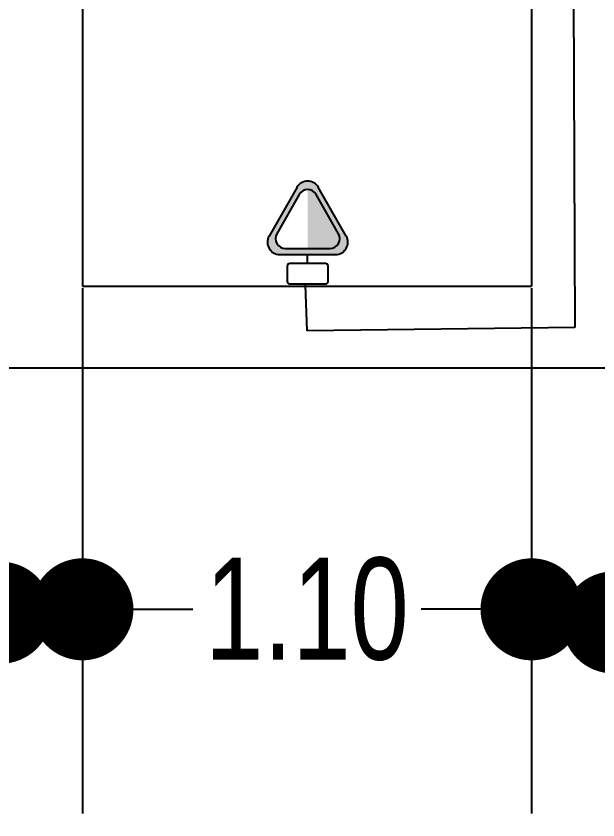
# Model space of a CAD drawing. Header units: metres. Extents: x 2442 to 5008, y 1070 to 2228.
# Drawn here: x 2506.154 to 2507.579, y 1090.512 to 1092.481 of the extents above; entities that cross this region are included whole.
import ezdxf

# ---------------------------------------------------------------- set-up
doc = ezdxf.new("R2010")
doc.units = ezdxf.units.M
doc.layers.get('Defpoints').update_dxf_attribs({"color": 130})
for name, color, linetype in [('ARQ_PAREDES', 6, 'Continuous'), ('ARQ_TOMADAS', 30, 'Continuous'), ('TOMADAS 220V RESIDENCIAL', 130, 'Continuous')]:
    doc.layers.add(name, color=color, linetype=linetype)
doc.styles.add('Luciene 01', font='swisscl.ttf')
doc.dimstyles.new('LP 50', dxfattribs={"dimscale": 0.5, "dimtxt": 0.5, "dimasz": 0.5, "dimexe": 1, "dimexo": 0.01, "dimgap": 0.05, "dimtad": 0, "dimzin": 0, "dimdsep": 46, "dimtxsty": 'Luciene 01', "dimblk": 'DOT', "dimcen": 1, "dimclrd": 256, "dimclre": 256, "dimclrt": 256, "dimadec": 0, "dimazin": 0, "dimtfac": 1, "dimtofl": 0, "dimtmove": 0, "dimatfit": 3, "dimldrblk": 'DOT', "dimfxl": 1, "dimtolj": 1, "dimtzin": 0, "dimlwd": -1, "dimarcsym": 1})

# ---------------------------------------------------------------- blocks, each defined once
blk = doc.blocks.new('_Dot')
at = {"color": 0, "linetype": 'ByBlock', "lineweight": -2}
blk.add_line((-0.5, 0), (-1, 0), dxfattribs=at)
at = {"color": 0, "linetype": 'ByBlock', "const_width": 0.5}
blk.add_lwpolyline([(-0.25, 0, 1), (0.25, 0, 1)], format="xyb", close=True, dxfattribs=at)
blk = doc.blocks.new('*D324')
at = {"lineweight": -2, "transparency": 16777216}
for p, q in [((2512.1667, 1091.814), (2512.1667, 1089.8297)), ((2502.4667, 1091.614), (2502.4667, 1089.8297))]:
    blk.add_line(p, q, dxfattribs=at)
at = {"transparency": 16777216}
for p, q in [((2502.7167, 1090.3297), (2507.0336, 1090.3297)), ((2511.9167, 1090.3297), (2507.5999, 1090.3297))]:
    blk.add_line(p, q, dxfattribs=at)
at = {"layer": 'Defpoints', "color": 0, "transparency": 16777216}
for p in [(2512.1667, 1091.819), (2502.4667, 1091.619), (2512.1667, 1090.3297)]:
    blk.add_point(p, dxfattribs=at)
at = {"transparency": 16777216, "xscale": 0.25, "yscale": 0.25, "zscale": 0.25, "rotation": 180}
blk.add_blockref('_Dot', (2502.4667, 1090.3297), dxfattribs=at)
at = {"transparency": 16777216, "xscale": 0.25, "yscale": 0.25, "zscale": 0.25}
blk.add_blockref('_Dot', (2512.1667, 1090.3297), dxfattribs=at)
at = {"transparency": 16777216, "insert": (2507.3167, 1090.3297), "char_height": 0.25, "attachment_point": 5, "style": 'Luciene 01'}
blk.add_mtext('\\A1;9.70', dxfattribs=at)
blk = doc.blocks.new('*D337')
at = {"lineweight": -2, "transparency": 16777216}
for p, q in [((2502.6667, 1091.814), (2502.6667, 1090.5193)), ((2506.1167, 1091.814), (2506.1167, 1090.5193))]:
    blk.add_line(p, q, dxfattribs=at)
at = {"transparency": 16777216}
for p, q in [((2502.9167, 1091.0193), (2504.1093, 1091.0193)), ((2505.8667, 1091.0193), (2504.6742, 1091.0193))]:
    blk.add_line(p, q, dxfattribs=at)
at = {"layer": 'Defpoints', "color": 0, "transparency": 16777216}
for p in [(2502.6667, 1091.819), (2506.1167, 1091.819), (2506.1167, 1091.0193)]:
    blk.add_point(p, dxfattribs=at)
at = {"transparency": 16777216, "xscale": 0.25, "yscale": 0.25, "zscale": 0.25, "rotation": 180}
blk.add_blockref('_Dot', (2502.6667, 1091.0193), dxfattribs=at)
at = {"transparency": 16777216, "xscale": 0.25, "yscale": 0.25, "zscale": 0.25}
blk.add_blockref('_Dot', (2506.1167, 1091.0193), dxfattribs=at)
at = {"transparency": 16777216, "insert": (2504.3917, 1091.0193), "char_height": 0.25, "attachment_point": 5, "style": 'Luciene 01'}
blk.add_mtext('\\A1;3.45', dxfattribs=at)
blk = doc.blocks.new('*D338')
at = {"lineweight": -2, "transparency": 16777216}
for p, q in [((2506.3167, 1091.814), (2506.3167, 1090.5275)), ((2507.4167, 1091.814), (2507.4167, 1090.5275))]:
    blk.add_line(p, q, dxfattribs=at)
at = {"transparency": 16777216}
for p, q in [((2506.5667, 1091.0275), (2506.587, 1091.0275)), ((2507.1667, 1091.0275), (2507.1465, 1091.0275))]:
    blk.add_line(p, q, dxfattribs=at)
at = {"layer": 'Defpoints', "color": 0, "transparency": 16777216}
for p in [(2506.3167, 1091.819), (2507.4167, 1091.819), (2507.4167, 1091.0275)]:
    blk.add_point(p, dxfattribs=at)
at = {"transparency": 16777216, "xscale": 0.25, "yscale": 0.25, "zscale": 0.25, "rotation": 180}
blk.add_blockref('_Dot', (2506.3167, 1091.0275), dxfattribs=at)
at = {"transparency": 16777216, "xscale": 0.25, "yscale": 0.25, "zscale": 0.25}
blk.add_blockref('_Dot', (2507.4167, 1091.0275), dxfattribs=at)
at = {"transparency": 16777216, "insert": (2506.8667, 1091.0275), "char_height": 0.25, "attachment_point": 5, "style": 'Luciene 01'}
blk.add_mtext('\\A1;1.10', dxfattribs=at)
blk = doc.blocks.new('*D339')
at = {"lineweight": -2, "transparency": 16777216}
for p, q in [((2507.6167, 1091.814), (2507.6167, 1090.4953)), ((2510.1167, 1091.814), (2510.1167, 1090.4953))]:
    blk.add_line(p, q, dxfattribs=at)
at = {"transparency": 16777216}
for p, q in [((2507.8667, 1090.9953), (2508.5842, 1090.9953)), ((2509.8667, 1090.9953), (2509.1493, 1090.9953))]:
    blk.add_line(p, q, dxfattribs=at)
at = {"layer": 'Defpoints', "color": 0, "transparency": 16777216}
for p in [(2507.6167, 1091.819), (2510.1167, 1091.819), (2510.1167, 1090.9953)]:
    blk.add_point(p, dxfattribs=at)
at = {"transparency": 16777216, "xscale": 0.25, "yscale": 0.25, "zscale": 0.25, "rotation": 180}
blk.add_blockref('_Dot', (2507.6167, 1090.9953), dxfattribs=at)
at = {"transparency": 16777216, "xscale": 0.25, "yscale": 0.25, "zscale": 0.25}
blk.add_blockref('_Dot', (2510.1167, 1090.9953), dxfattribs=at)
at = {"transparency": 16777216, "insert": (2508.8667, 1090.9953), "char_height": 0.25, "attachment_point": 5, "style": 'Luciene 01'}
blk.add_mtext('\\A1;2.50', dxfattribs=at)
blk = doc.blocks.new('*U1048', base_point=(819.2444, 592.1633))
h = blk.add_hatch(color=256)
h.dxf.hatch_style = 1
h.paths.add_polyline_path([(819.2183, 592.35), (819.1498, 592.2302, 0.575867), (819.1759, 592.1852), (819.2444, 592.1852), (819.3129, 592.1852, 0.575867), (819.339, 592.2302), (819.2705, 592.35, 0.580323)])
h.paths.add_polyline_path([(819.2653, 592.3322), (819.3201, 592.2363, -0.575867), (819.2992, 592.2003), (819.2444, 592.2003), (819.1896, 592.2003, -0.575867), (819.1687, 592.2363), (819.2235, 592.3322, -0.580323)], flags=16)
blk.add_hatch(color=256).paths.add_polyline_path([(819.2653, 592.3322, 0.269143), (819.2444, 592.3443), (819.2444, 592.2003), (819.2992, 592.2003, 0.575867), (819.3201, 592.2363)])
for p, q in [((819.2183, 592.35), (819.1498, 592.2302)), ((819.2235, 592.3322), (819.1687, 592.2363)), ((819.3201, 592.2363), (819.2653, 592.3322)), ((819.339, 592.2302), (819.2705, 592.35)), ((819.1896, 592.2003), (819.2444, 592.2003)), ((819.2444, 592.2003), (819.2992, 592.2003)), ((819.1759, 592.1852), (819.2444, 592.1852)), ((819.2444, 592.1852), (819.3129, 592.1852)), ((819.2444, 592.1633), (819.2444, 592.1852))]:
    blk.add_line(p, q)
blk.add_lwpolyline([(819.2004, 592.1133), (819.2884, 592.1133, 0.414214), (819.2944, 592.1193), (819.2944, 592.1573, 0.414214), (819.2884, 592.1633), (819.2004, 592.1633, 0.414214), (819.1944, 592.1573), (819.1944, 592.1193, 0.414214)], format="xyb", close=True)
for centre, radius, start, end in [((819.2444, 592.3351), 0.0301, 29.7449, 150.2551), ((819.2444, 592.3203), 0.0241, 29.7449, 150.2551), ((819.1896, 592.2244), 0.0241, 150.2551, 270), ((819.2992, 592.2244), 0.0241, 270, 29.7449), ((819.1759, 592.2153), 0.0301, 150.2551, 270), ((819.3129, 592.2153), 0.0301, 270, 29.7449)]:
    blk.add_arc(centre, radius, start, end)

msp = doc.modelspace()

# ---------------------------------------------------------------- linework, layer by layer
at = {"layer": 'ARQ_PAREDES'}
for points in [[(2499.9828, 1091.619), (2519.9688, 1091.619), (2519.9688, 1122.1709), (2466.4783, 1122.1709), (2466.4783, 1118.6553)], [(2506.3167, 1095.0498), (2506.3167, 1091.819)], [(2507.4167, 1095.0498), (2507.4167, 1091.819)], [(2507.4167, 1095.0498), (2507.4167, 1091.819)], [(2506.3167, 1091.819), (2507.4167, 1091.819)]]:
    msp.add_lwpolyline(points, dxfattribs=at)
at = {"layer": 'ARQ_TOMADAS', "lineweight": -3}
for p, q in [((2507.5171, 1093.2027), (2507.5229, 1091.7179)), ((2506.8671, 1091.7096), (2506.863, 1091.8216)), ((2507.5229, 1091.7179), (2506.8671, 1091.7096))]:
    msp.add_line(p, q, dxfattribs=at)

# ---------------------------------------------------------------- block references
at = {"layer": 'TOMADAS 220V RESIDENCIAL'}
msp.add_blockref('*U1048', (2506.8684, 1091.8748), dxfattribs=at)

# ---------------------------------------------------------------- dimensions: what is measured, and where the dimension line sits
for base, p1, p2, picture, middle in [((2512.1667, 1090.3297), (2502.4667, 1091.619), (2512.1667, 1091.819), '*D324', (2507.3167, 1090.3297)), ((2506.1167, 1091.0193), (2502.6667, 1091.819), (2506.1167, 1091.819), '*D337', (2504.3917, 1091.0193)), ((2507.4167, 1091.0275), (2506.3167, 1091.819), (2507.4167, 1091.819), '*D338', (2506.8667, 1091.0275)), ((2510.1167, 1090.9953), (2507.6167, 1091.819), (2510.1167, 1091.819), '*D339', (2508.8667, 1090.9953))]:
    dim = msp.add_linear_dim(base=base, p1=p1, p2=p2, dimstyle='LP 50')
    dim.commit()
    dim.dimension.update_dxf_attribs({"geometry": picture, "text_midpoint": middle, "dimtype": 160})

doc.saveas('drawing.dxf')
